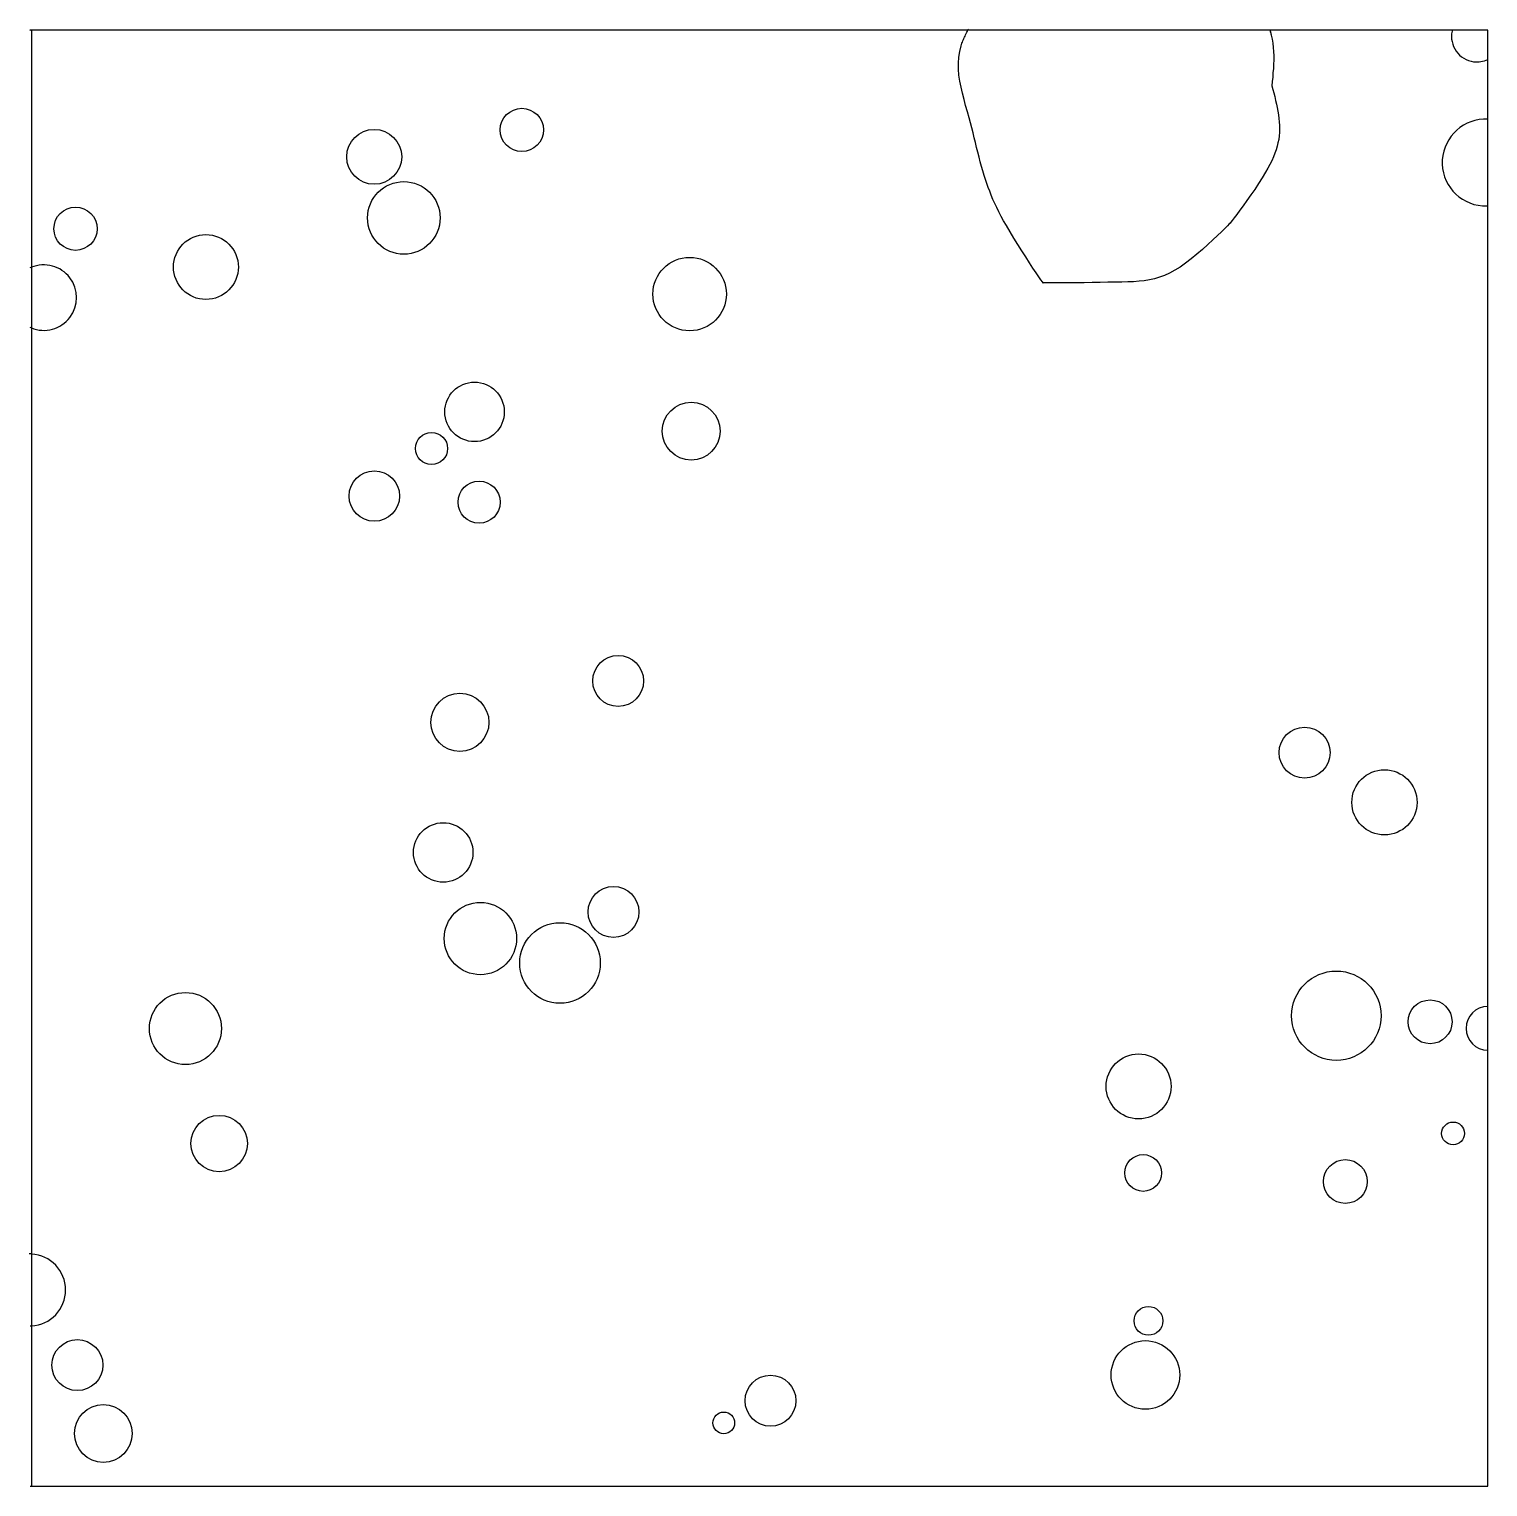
# Model space of a CAD drawing. Extents: x 8.03 to 9.06, y 6.52 to 7.55.
import ezdxf

# ---------------------------------------------------------------- set-up
doc = ezdxf.new("R2010")
doc.units = 0
for name, color, linetype in [('LAYER1', 7, 'CONTINUOUS'), ('LAYER10', 1, 'CONTINUOUS'), ('LAYER12', 5, 'CONTINUOUS')]:
    doc.layers.add(name, color=color, linetype=linetype)

msp = doc.modelspace()

# ---------------------------------------------------------------- linework, layer by layer
at = {"layer": 'LAYER1', "color": 7, "linetype": 'CONTINUOUS'}
for centre, radius in [((8.3775, 7.4764), 0.0152), ((8.2738, 7.4575), 0.0193), ((8.2946, 7.4146), 0.0255), ((8.064, 7.407), 0.0152), ((8.1556, 7.3801), 0.0228), ((8.4954, 7.3611), 0.0258), ((8.3443, 7.2783), 0.0209), ((8.4965, 7.2648), 0.0203), ((8.3141, 7.2526), 0.0113), ((8.2739, 7.2192), 0.0177), ((8.3475, 7.2149), 0.0148), ((8.4452, 7.0893), 0.0179), ((8.334, 7.0602), 0.0204), ((8.9274, 7.0389), 0.0179), ((8.9835, 7.004), 0.0229), ((8.3223, 6.9688), 0.0209), ((8.4419, 6.927), 0.0179), ((8.3484, 6.9083), 0.0254), ((8.4043, 6.8911), 0.0283), ((8.9497, 6.8541), 0.0314), ((8.1412, 6.8451), 0.0253), ((9.0156, 6.8498), 0.0154), ((8.8108, 6.8044), 0.0228), ((8.1649, 6.7643), 0.0198), ((9.0317, 6.7714), 0.008), ((8.814, 6.7436), 0.0129), ((8.956, 6.7376), 0.0154), ((8.8177, 6.6397), 0.0101), ((8.0653, 6.6086), 0.0179), ((8.8156, 6.6017), 0.0241), ((8.5522, 6.5836), 0.0179), ((8.0835, 6.5606), 0.0203), ((8.5194, 6.568), 0.0076)]:
    msp.add_circle(centre, radius, dxfattribs=at)
for centre, radius, start, end in [((9.0485, 7.5421), 0.0179, 168.0446, -97.4901), ((9.0485, 7.5421), 0.0179, 165.6858, 168.0442), ((9.0485, 7.5421), 0.0179, -97.4909, -64.9711), ((9.0546, 7.4535), 0.0305, 87.1284, -94.1285), ((9.0546, 7.4535), 0.0305, -94.1283, -87.1285), ((8.0417, 7.3586), 0.023, 112.2727, 114.9599), ((8.0417, 7.3586), 0.023, -112.2736, 112.2736), ((8.0417, 7.3586), 0.023, -114.962, -112.2753), ((9.0562, 6.8452), 0.0154, 90.5349, -90.5349), ((8.0317, 6.6614), 0.0253, 89.2689, 90.6383), ((8.0317, 6.6614), 0.0253, 87.0357, 89.2689), ((8.0317, 6.6614), 0.0253, -87.0357, 87.0357), ((8.0317, 6.6614), 0.0253, -89.2689, -87.0356)]:
    msp.add_arc(centre, radius, start, end, dxfattribs=at)
at = {"layer": 'LAYER10', "color": 1, "linetype": 'CONTINUOUS'}
for points in [[(8.9044, 7.5075), (8.9051, 7.5049), (8.9058, 7.5024), (8.9064, 7.4998), (8.907, 7.4972), (8.9076, 7.4946), (8.9082, 7.4921), (8.9086, 7.4895), (8.909, 7.487), (8.9094, 7.4845), (8.9096, 7.4821), (8.9098, 7.4796), (8.9098, 7.4772), (8.9097, 7.4747), (8.9095, 7.4723), (8.9092, 7.4698), (8.9087, 7.4674), (8.9081, 7.4649), (8.9074, 7.4625), (8.9065, 7.46), (8.9055, 7.4574), (8.9043, 7.4548), (8.903, 7.4522), (8.9016, 7.4495), (8.9, 7.4467), (8.8976, 7.4427), (8.8951, 7.4387), (8.8924, 7.4346), (8.8897, 7.4307), (8.8869, 7.4268), (8.8843, 7.4232), (8.8819, 7.42), (8.8797, 7.4171), (8.8779, 7.4146), (8.8765, 7.4127), (8.8755, 7.4115), (8.8751, 7.4109), (8.8751, 7.4109), (8.875, 7.4109), (8.875, 7.4109), (8.8751, 7.4109), (8.8751, 7.4109), (8.8751, 7.4109), (8.8751, 7.4109), (8.8751, 7.4109), (8.8751, 7.4109), (8.8751, 7.4109), (8.8751, 7.4109), (8.8751, 7.4109), (8.8745, 7.4104), (8.8733, 7.4091), (8.8715, 7.4073), (8.8691, 7.4049), (8.8662, 7.4022), (8.863, 7.3991), (8.8595, 7.3958), (8.8557, 7.3925), (8.8518, 7.3891), (8.8478, 7.3859), (8.8438, 7.3828), (8.8399, 7.3801), (8.8362, 7.3778), (8.8325, 7.3758), (8.829, 7.3742), (8.8255, 7.3729), (8.822, 7.3719), (8.8184, 7.3711), (8.8148, 7.3705), (8.8111, 7.3701), (8.8073, 7.3698), (8.8032, 7.3696), (8.7989, 7.3695), (8.7944, 7.3695), (8.7892, 7.3694), (8.7837, 7.3693), (8.7781, 7.3692), (8.7726, 7.3691), (8.7672, 7.3691), (8.762, 7.369), (8.7573, 7.3689), (8.753, 7.3689), (8.7494, 7.3689), (8.7466, 7.3689), (8.7447, 7.3689), (8.7437, 7.3689), (8.7437, 7.3689), (8.7437, 7.3689), (8.7437, 7.3689), (8.7437, 7.3689), (8.7436, 7.3689), (8.7437, 7.3689), (8.7437, 7.3689), (8.7437, 7.3689), (8.7437, 7.3689), (8.7437, 7.3689), (8.7437, 7.3689), (8.7437, 7.3689), (8.7437, 7.3689), (8.7438, 7.3689), (8.7438, 7.3689), (8.7438, 7.3689), (8.7438, 7.3688), (8.7438, 7.3688), (8.7438, 7.3688), (8.7438, 7.3688), (8.7438, 7.3688), (8.7438, 7.3688), (8.7437, 7.3689), (8.7437, 7.3689), (8.7432, 7.3696), (8.7422, 7.3711), (8.7406, 7.3733), (8.7388, 7.3761), (8.7366, 7.3794), (8.7341, 7.3831), (8.7315, 7.3872), (8.7287, 7.3915), (8.7259, 7.3959), (8.7231, 7.4004), (8.7205, 7.4048), (8.7179, 7.4092), (8.716, 7.4125), (8.7143, 7.4157), (8.7127, 7.4188), (8.7112, 7.4218), (8.7098, 7.4248), (8.7085, 7.4276), (8.7073, 7.4305), (8.7062, 7.4333), (8.7052, 7.436), (8.7042, 7.4388), (8.7032, 7.4416), (8.7023, 7.4445), (8.7014, 7.4476), (8.7005, 7.4508), (8.6996, 7.454), (8.6987, 7.4573), (8.6979, 7.4607), (8.697, 7.464), (8.6962, 7.4675), (8.6953, 7.4709), (8.6945, 7.4744), (8.6936, 7.4779), (8.6927, 7.4814), (8.6917, 7.4849), (8.6906, 7.4892), (8.6893, 7.4935), (8.6882, 7.4979), (8.6871, 7.5022), (8.6861, 7.5065), (8.6853, 7.5107), (8.6846, 7.515), (8.6843, 7.5192), (8.6842, 7.5234), (8.6844, 7.5275), (8.6851, 7.5315), (8.6861, 7.5355), (8.6864, 7.5364), (8.6867, 7.5373), (8.687, 7.5381), (8.6874, 7.539), (8.6877, 7.5399), (8.6881, 7.5407), (8.6885, 7.5416), (8.6889, 7.5424), (8.6893, 7.5433), (8.6897, 7.5441), (8.6901, 7.545), (8.6905, 7.5458)], [(8.6905, 7.5458), (8.6906, 7.5459), (8.6906, 7.5459), (8.6906, 7.546), (8.6907, 7.5461), (8.6907, 7.5461), (8.6907, 7.5462), (8.6907, 7.5463), (8.6908, 7.5463), (8.6908, 7.5464), (8.6908, 7.5464), (8.6909, 7.5465), (8.6909, 7.5465), (8.691, 7.5468), (8.6911, 7.547), (8.6912, 7.5471), (8.6912, 7.5472), (8.6912, 7.5472), (8.6912, 7.5472), (8.6912, 7.5471), (8.6911, 7.547), (8.6911, 7.5469), (8.691, 7.5468), (8.691, 7.5467), (8.6909, 7.5465)], [(8.6909, 7.5465), (8.6909, 7.5465), (8.6909, 7.5465), (8.6909, 7.5465), (8.6909, 7.5465), (8.6909, 7.5465), (8.6909, 7.5465), (8.6909, 7.5465), (8.6909, 7.5465), (8.6909, 7.5465), (8.6909, 7.5465), (8.6909, 7.5465), (8.6909, 7.5465), (8.6909, 7.5465), (8.6909, 7.5465), (8.6909, 7.5465), (8.6909, 7.5465), (8.6909, 7.5465), (8.6909, 7.5465), (8.6909, 7.5465), (8.6909, 7.5465), (8.6909, 7.5465), (8.6909, 7.5465), (8.6909, 7.5465), (8.6909, 7.5465)], [(8.9031, 7.5465), (8.9031, 7.5465), (8.9031, 7.5465), (8.9031, 7.5465), (8.9031, 7.5465), (8.9031, 7.5465), (8.9031, 7.5465), (8.9031, 7.5465), (8.9031, 7.5465), (8.9031, 7.5465), (8.9031, 7.5465), (8.9031, 7.5465), (8.9031, 7.5465), (8.9031, 7.5465), (8.9031, 7.5465), (8.9031, 7.5465), (8.9031, 7.5465), (8.9031, 7.5465), (8.9031, 7.5465), (8.9031, 7.5465), (8.9031, 7.5465), (8.9031, 7.5465), (8.9031, 7.5465), (8.9031, 7.5465), (8.9031, 7.5465)], [(8.9031, 7.5465), (8.9031, 7.5465), (8.9031, 7.5465), (8.9031, 7.5465), (8.9031, 7.5465), (8.9031, 7.5465), (8.9031, 7.5465), (8.9031, 7.5465), (8.9031, 7.5465), (8.9031, 7.5465), (8.9031, 7.5465), (8.9031, 7.5465), (8.9031, 7.5465), (8.9031, 7.5465), (8.9031, 7.5465), (8.9031, 7.5465), (8.9031, 7.5465), (8.9031, 7.5465), (8.9031, 7.5465), (8.9031, 7.5465), (8.9031, 7.5465), (8.9031, 7.5465), (8.9031, 7.5465), (8.9031, 7.5465), (8.9031, 7.5465)], [(8.9031, 7.5465), (8.9031, 7.5465), (8.9031, 7.5464), (8.9031, 7.5463), (8.9032, 7.5463), (8.9032, 7.5462), (8.9032, 7.5462), (8.9032, 7.5461), (8.9032, 7.546), (8.9032, 7.546), (8.9033, 7.5459), (8.9033, 7.5459), (8.9033, 7.5458), (8.9034, 7.5455), (8.9034, 7.5453), (8.9034, 7.5452), (8.9035, 7.5451), (8.9035, 7.5451), (8.9035, 7.5451), (8.9035, 7.5452), (8.9034, 7.5453), (8.9034, 7.5454), (8.9034, 7.5455), (8.9033, 7.5457), (8.9033, 7.5458)], [(8.9033, 7.5458), (8.9033, 7.5456), (8.9034, 7.5454), (8.9035, 7.5451), (8.9035, 7.5449), (8.9036, 7.5447), (8.9037, 7.5444), (8.9037, 7.5442), (8.9038, 7.544), (8.9038, 7.5437), (8.9039, 7.5435), (8.904, 7.5433), (8.904, 7.543), (8.9046, 7.5402), (8.9051, 7.5373), (8.9054, 7.5343), (8.9056, 7.5314), (8.9057, 7.5285), (8.9057, 7.5255), (8.9056, 7.5225), (8.9055, 7.5195), (8.9052, 7.5165), (8.905, 7.5135), (8.9047, 7.5105), (8.9044, 7.5075)]]:
    msp.add_lwpolyline(points, dxfattribs=at)
at = {"layer": 'LAYER12', "color": 5, "linetype": 'CONTINUOUS'}
for points in [[(8.0321, 7.5465), (8.0319, 7.5465)], [(8.0319, 7.5465), (8.0321, 7.5465)], [(8.033, 7.5465), (8.0321, 7.5465)], [(8.034, 7.5465), (8.033, 7.5465)], [(8.033, 7.5465), (8.033, 7.546)], [(8.033, 7.546), (8.033, 7.5458)], [(8.033, 7.5458), (8.033, 6.5235)], [(9.0561, 7.5465), (8.034, 7.5465)], [(9.0561, 7.5458), (9.0561, 7.5465)], [(9.0561, 6.5235), (9.0561, 7.5458)], [(8.0321, 6.5235), (8.033, 6.5235)], [(8.033, 6.5235), (8.034, 6.5235)], [(8.033, 6.5235), (8.033, 6.5231)], [(8.034, 6.5235), (9.0561, 6.5235)]]:
    msp.add_lwpolyline(points, dxfattribs=at)

doc.saveas('drawing.dxf')
